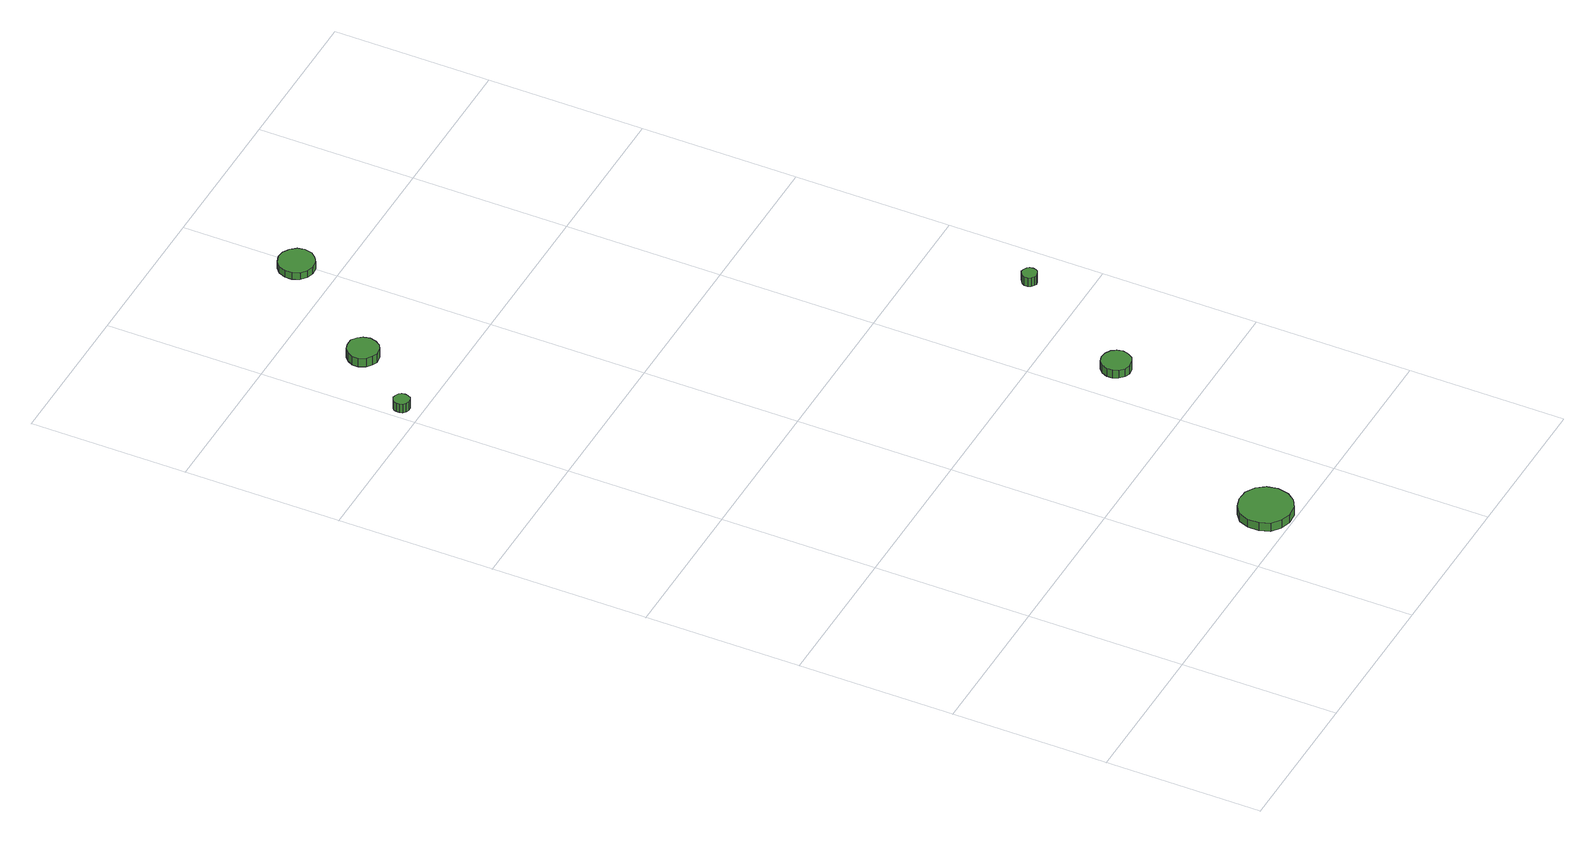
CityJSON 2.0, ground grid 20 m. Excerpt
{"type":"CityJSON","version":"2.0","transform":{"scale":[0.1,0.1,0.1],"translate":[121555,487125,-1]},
"CityObjects":{
"tree1":{"type":"SolitaryVegetationObject","attributes":{"function":"something"},"geometry":[{"type":"MultiSurface","lod":"1","boundaries":[[[0,1,2,3,4,5,6,7,8,9,10,11,12,13,14]],[[15,16,17,18,19,20,21,22,23,24,25,26,27,28,29]],[[0,29,28,1]],[[1,28,27,2]],[[2,27,26,3]],[[3,26,25,4]],[[4,25,24,5]],[[5,24,23,6]],[[6,23,22,7]],[[7,22,21,8]],[[8,21,20,9]],[[9,20,19,10]],[[10,19,18,11]],[[11,18,17,12]],[[12,17,16,13]],[[13,16,15,14]],[[14,15,29,0]]]}]},
"tree2":{"type":"SolitaryVegetationObject","attributes":{"function":"something"},"geometry":[{"type":"MultiSurface","lod":"1","boundaries":[[[30,31,32,33,34,35,36,37,38,39,40,41,42,43,44]],[[45,46,47,48,49,50,51,52,53,54,55,56,57,58,59]],[[30,59,58,31]],[[31,58,57,32]],[[32,57,56,33]],[[33,56,55,34]],[[34,55,54,35]],[[35,54,53,36]],[[36,53,52,37]],[[37,52,51,38]],[[38,51,50,39]],[[39,50,49,40]],[[40,49,48,41]],[[41,48,47,42]],[[42,47,46,43]],[[43,46,45,44]],[[44,45,59,30]]]}]},
"tree3":{"type":"SolitaryVegetationObject","attributes":{"function":"something"},"geometry":[{"type":"MultiSurface","lod":"1","boundaries":[[[60,61,62,63,64,65,66,67,68,69,70,71,72,73,74]],[[75,76,77,78,79,80,81,82,83,84,85,86,87,88,89]],[[60,89,88,61]],[[61,88,87,62]],[[62,87,86,63]],[[63,86,85,64]],[[64,85,84,65]],[[65,84,83,66]],[[66,83,82,67]],[[67,82,81,68]],[[68,81,80,69]],[[69,80,79,70]],[[70,79,78,71]],[[71,78,77,72]],[[72,77,76,73]],[[73,76,75,74]],[[74,75,89,60]]]}]},
"tree4":{"type":"SolitaryVegetationObject","attributes":{"function":"something"},"geometry":[{"type":"MultiSurface","lod":"1","boundaries":[[[90,91,92,93,94,95,96,97,98,99,100,101,102,103,104]],[[105,106,107,108,109,110,111,112,113,114,115,116,117,118,119]],[[90,119,118,91]],[[91,118,117,92]],[[92,117,116,93]],[[93,116,115,94]],[[94,115,114,95]],[[95,114,113,96]],[[96,113,112,97]],[[97,112,111,98]],[[98,111,110,99]],[[99,110,109,100]],[[100,109,108,101]],[[101,108,107,102]],[[102,107,106,103]],[[103,106,105,104]],[[104,105,119,90]]]}]},
"tree5":{"type":"SolitaryVegetationObject","attributes":{"function":"something"},"geometry":[{"type":"MultiSurface","lod":"1","boundaries":[[[120,121,122,123,124,125,126,127,128,129,130,131,132,133,134]],[[135,136,137,138,139,140,141,142,143,144,145,146,147,148,149]],[[120,149,148,121]],[[121,148,147,122]],[[122,147,146,123]],[[123,146,145,124]],[[124,145,144,125]],[[125,144,143,126]],[[126,143,142,127]],[[127,142,141,128]],[[128,141,140,129]],[[129,140,139,130]],[[130,139,138,131]],[[131,138,137,132]],[[132,137,136,133]],[[133,136,135,134]],[[134,135,149,120]]]}]},
"tree6":{"type":"SolitaryVegetationObject","attributes":{"function":"something"},"geometry":[{"type":"MultiSurface","lod":"1","boundaries":[[[150,151,152,153,154,155,156,157,158,159,160,161,162,163,164]],[[165,166,167,168,169,170,171,172,173,174,175,176,177,178,179]],[[150,179,178,151]],[[151,178,177,152]],[[152,177,176,153]],[[153,176,175,154]],[[154,175,174,155]],[[155,174,173,156]],[[156,173,172,157]],[[157,172,171,158]],[[158,171,170,159]],[[159,170,169,160]],[[160,169,168,161]],[[161,168,167,162]],[[162,167,166,163]],[[163,166,165,164]],[[164,165,179,150]]]}]}
},
"vertices":[
[326,36,18],[323,50,18],[315,61,18],[303,68,18],[289,69,18],[276,65,18],[265,56,18],[260,43,18],[260,29,18],[265,16,18],[276,7,18],[289,3,18],[303,4,18],[315,11,18],[323,22,18],[323,22,6],[315,11,6],[303,4,6],[289,3,6],[276,7,6],[265,16,6],[260,29,6],[260,43,6],[265,56,6],[276,65,6],[289,69,6],[303,68,6],[315,61,6],[323,50,6],[326,36,6],
[22,1023,25],[21,1027,25],[19,1030,25],[15,1032,25],[11,1033,25],[7,1031,25],[4,1029,25],[3,1025,25],[3,1021,25],[4,1017,25],[7,1014,25],[11,1013,25],[15,1013,25],[19,1015,25],[21,1019,25],[21,1019,12],[19,1015,12],[15,1013,12],[11,1013,12],[7,1014,12],[4,1017,12],[3,1021,12],[3,1025,12],[4,1029,12],[7,1031,12],[11,1033,12],[15,1032,12],[19,1030,12],[21,1027,12],[22,1023,12],
[102,1108,19],[100,1116,19],[96,1122,19],[89,1127,19],[80,1127,19],[73,1125,19],[67,1119,19],[63,1112,19],[63,1104,19],[67,1096,19],[73,1091,19],[80,1088,19],[89,1089,19],[96,1093,19],[100,1100,19],[100,1100,6],[96,1093,6],[89,1089,6],[80,1088,6],[73,1091,6],[67,1096,6],[63,1104,6],[63,1112,6],[67,1119,6],[73,1125,6],[80,1127,6],[89,1127,6],[96,1122,6],[100,1116,6],[102,1108,6],
[465,307,24],[463,314,24],[459,320,24],[452,324,24],[444,325,24],[437,323,24],[431,317,24],[428,310,24],[428,303,24],[431,296,24],[437,290,24],[444,288,24],[452,289,24],[459,293,24],[463,299,24],[463,299,12],[459,293,12],[452,289,12],[444,288,12],[437,290,12],[431,296,12],[428,303,12],[428,310,12],[431,317,12],[437,323,12],[444,325,12],[452,324,12],[459,320,12],[463,314,12],[465,307,12],
[217,1250,16],[215,1259,16],[209,1266,16],[201,1271,16],[192,1272,16],[183,1269,16],[176,1263,16],[172,1254,16],[172,1245,16],[176,1236,16],[183,1230,16],[192,1227,16],[201,1228,16],[209,1233,16],[215,1240,16],[215,1240,6],[209,1233,6],[201,1228,6],[192,1227,6],[183,1230,6],[176,1236,6],[172,1245,6],[172,1254,6],[176,1263,6],[183,1269,6],[192,1272,6],[201,1271,6],[209,1266,6],[215,1259,6],[217,1250,6],
[548,465,30],[547,469,30],[545,472,30],[541,474,30],[537,475,30],[534,473,30],[531,471,30],[529,467,30],[529,463,30],[531,459,30],[534,457,30],[537,455,30],[541,456,30],[545,458,30],[547,461,30],[547,461,17],[545,458,17],[541,456,17],[537,455,17],[534,457,17],[531,459,17],[529,463,17],[529,467,17],[531,471,17],[534,473,17],[537,475,17],[541,474,17],[545,472,17],[547,469,17],[548,465,17]
]}
